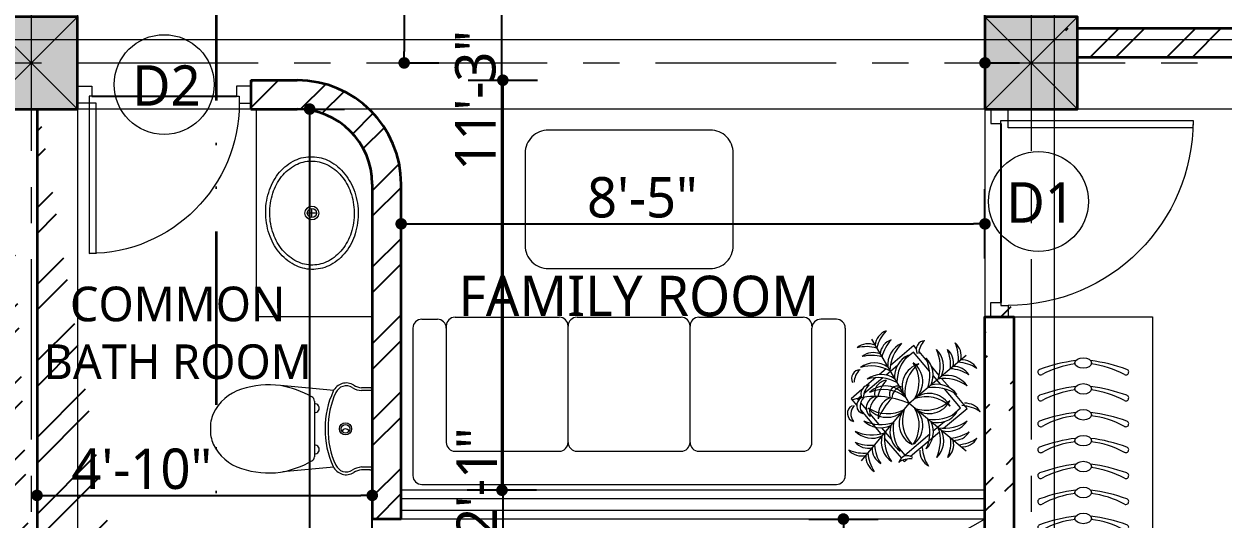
# Model space of a CAD drawing. Header units: inches. Extents: x 17146 to 31738, y -8920 to -2452.
# Drawn here: x 23002.5 to 23209.9, y -5258.5 to -5172.7 of the extents above; entities that cross this region are included whole.
import ezdxf

# ---------------------------------------------------------------- set-up
doc = ezdxf.new("R2010")
doc.units = ezdxf.units.IN
doc.header["$LTSCALE"] = 25
doc.header["$MEASUREMENT"] = 0
doc.header["$PDMODE"] = 3
doc.linetypes.add('ACAD_ISO12W100', pattern=[21, 12, -3, 0, -3, 0, -3])
doc.linetypes.add('CENTER', pattern=[2, 1.25, -0.25, 0.25, -0.25])
doc.layers.get('Defpoints').update_dxf_attribs({"color": 251})
doc.layers.add('A-HATCH', color=7, linetype='Continuous')
doc.layers.add('Text-internal', color=7, linetype='Continuous')
for name, color, linetype, lineweight in [('A_Grid Name', 216, 'Continuous', 5), ('Center line', 252, 'CENTER', 20), ('Column', 130, 'Continuous', 35), ('Dim-external', 151, 'Continuous', 9), ('Dim-internal', 150, 'Continuous', 9), ('Door-window', 40, 'Continuous', 15), ('Furniture', 125, 'Continuous', 20), ('Hatch', 253, 'Continuous', 13), ('plants', 105, 'Continuous', 18), ('Railing', 153, 'Continuous', 18), ('Section line', 30, 'Continuous', 35), ('sill', 30, 'Continuous', 20), ('text window', 212, 'Continuous', 20), ('Wall-Section', 6, 'Continuous', 35)]:
    doc.layers.add(name, color=color, linetype=linetype, lineweight=lineweight)
doc.styles.add('int text 1in-8ft', font='trebuc.ttf', dxfattribs={"height": 7})
doc.dimstyles.new('dim 1in-8ft', dxfattribs={"dimtxt": 7, "dimasz": 2, "dimexe": 6, "dimexo": 6, "dimgap": 1, "dimtad": 1, "dimdec": 0, "dimzin": 0, "dimdsep": 46, "dimlunit": 4, "dimtxsty": 'int text 1in-8ft', "dimblk": 'DOT', "dimcen": 4, "dimdle": 6, "dimclrt": 7, "dimadec": 0, "dimazin": 0, "dimtfac": 1, "dimtdec": 0, "dimtofl": 0, "dimtmove": 0, "dimatfit": 3, "dimfxl": 6, "dimfxlon": 1, "dimtolj": 1, "dimtzin": 0, "dimarcsym": 0})
pattern_1 = [(45, (21802.997, -5239.595), (-6.629126, 6.629126), []), (45, (21807.416, -5239.595), (-6.629126, 6.629126), [])]

# ---------------------------------------------------------------- blocks, each defined once
blk = doc.blocks.new('col')
at = {"layer": 'Hatch'}
h = blk.add_hatch(color=256, dxfattribs=at)
h.dxf.hatch_style = 1
h.paths.add_polyline_path([(-8, -8), (8, -8), (8, 8), (-8, 8)])
at = {"layer": 'Column'}
blk.add_lwpolyline([(-8, -8), (8, -8), (8, 8), (-8, 8)], close=True, dxfattribs=at)
at = {"layer": 'Dim-external'}
for p, q in [((-8, 8), (8, -8)), ((8, 8), (-8, -8))]:
    blk.add_line(p, q, dxfattribs=at)
blk = doc.blocks.new('gridd')
at = {"layer": 'Dim-external'}
for p in [(168, -150), (341, -150)]:
    blk.add_blockref('col', p, dxfattribs=at)
blk = doc.blocks.new('*U62')
at = {"lineweight": 20}
for points in [[(2, 1.5), (2, 27.5), (3.25, 27.47), (3.25, 1.5)], [(0, 1.5), (0, -1.5), (2.5, -1.5), (2.5, 0.25), (2, 0.25), (2, 1.5)], [(30, 1.5), (30, -1.5), (27.5, -1.5), (27.5, 0.25), (28, 0.25), (28, 1.5)]]:
    blk.add_lwpolyline(points, close=True, dxfattribs=at)
at = {"lineweight": 13}
blk.add_arc((2, 1.5), 26, 360, 90, dxfattribs=at)
at = {"layer": 'Defpoints'}
blk.add_line((2.5, 0.25), (27.5, 0.25), dxfattribs=at)
blk = doc.blocks.new('Sanitary_Commode')
for p, q in [((-7.57, 0), (7.57, 0)), ((-7.48, 0), (-7.48, -2.09)), ((7.48, 0), (7.48, -2.12)), ((-8.04, -0.47), (-8.04, -2.09)), ((8.04, -0.47), (8.04, -2.12)), ((-7.5, -7.54), (-8.46, -17.96)), ((7.53, -7.54), (8.4, -17.49)), ((-5.44, -11.32), (5.47, -11.32))]:
    blk.add_line(p, q)
for centre, radius in [((0.01, -5.24), 1.18), ((0.01, -5.25), 0.847)]:
    blk.add_circle(centre, radius)
for centre, radius, start, end in [((-7.57, -0.47), 0.472, 90, 180), ((7.57, -0.47), 0.472, 0, 90), ((-11.13, -1.9), 3.09, 326.5687, 356.4698), ((-11.12, -1.91), 3.64, 326.6608, 357.0885), ((11.46, -1.75), 4, 185.3426, 212.6411), ((11.51, -1.73), 3.49, 186.5142, 212.5699), ((-6.16, -5.08), 2.81, 148.3639, 245.1822), ((-6.16, -5.08), 2.25, 148.6278, 245.6358), ((0.78, -5.22), 0.758, 114.8358, 249.215), ((6.18, -5.08), 2.25, 294.3642, 31.4264), ((6.18, -5.08), 2.81, 294.8178, 31.6361), ((-0.29, 7.25), 16.46, 244.6528, 270.785), ((-0.29, 7.25), 15.9, 244.6553, 270.7849), ((0.31, 7.2), 16.42, 268.6912, 295.4038), ((0.31, 7.2), 15.86, 268.6912, 295.4038), ((-5.44, -12.27), 0.945, 90, 150.5907), ((-4.03, -11.23), 0.846, 353.7591, 186.2409), ((4.05, -11.23), 0.846, 353.7591, 186.2409), ((5.47, -12.27), 0.945, 29.4093, 90), ((10.49, -21.25), 19.23, 150.5907, 170.1667), ((-10.46, -21.25), 19.23, 9.8333, 29.4093), ((8.39, -20.24), 17, 172.2958, 198.3397), ((-8.36, -20.24), 17, 341.6603, 7.7042), ((0.9, -22.91), 9.06, 197.2571, 244.8678), ((-0.87, -22.91), 9.06, 295.1322, 342.7429), ((-0.29, -24.99), 6.67, 246.5257, 272.5629), ((0.31, -24.94), 6.72, 267.4456, 293.3882)]:
    blk.add_arc(centre, radius, start, end)
blk = doc.blocks.new('*U10')
at = {"lineweight": 20}
for points in [[(-2, 1.5), (-2, 33.5), (-3.25, 33.47), (-3.25, 1.5)], [(-36, 1.5), (-36, -1.5), (-33.5, -1.5), (-33.5, 0.25), (-34, 0.25), (-34, 1.5)], [(0, 1.5), (0, -1.5), (-2.5, -1.5), (-2.5, 0.25), (-2, 0.25), (-2, 1.5)]]:
    blk.add_lwpolyline(points, close=True, dxfattribs=at)
at = {"lineweight": 13}
blk.add_arc((-2, 1.5), 32, 90, 180, dxfattribs=at)
at = {"layer": 'Defpoints'}
blk.add_line((-2.5, 0.25), (-33.5, 0.25), dxfattribs=at)
blk = doc.blocks.new('Hanger')
at = {"layer": 'Furniture', "linetype": 'ByBlock', "ltscale": 100}
for centre, radius, start, end in [((2.32, -29.64), 30.31, 97.0193, 110.2753), ((-2.31, -29.64), 30.31, 69.7392, 82.9951), ((-8, -1.72), 0.537, 110.2753, 299.1036), ((0.62, -17.5), 17.44, 97.0449, 118.6315), ((-0.62, -17.5), 17.44, 61.383, 82.9696), ((8, -1.71), 0.537, 240.9108, 69.7392)]:
    blk.add_arc(centre, radius, start, end, dxfattribs=at)
blk.add_ellipse((0, 0), major_axis=(-1.55, 0), ratio=0.641458, dxfattribs=at)
blk = doc.blocks.new('*U40')
at = {"xscale": 0.9214072410725777, "yscale": 0.9214072410725777, "zscale": 0.9214072410725777}
blk.add_blockref('Hanger', (0, 0.58), dxfattribs=at)
blk = doc.blocks.new('*U39')
at = {"layer": 'Furniture', "color": 0, "linetype": 'ByBlock', "lineweight": -2, "transparency": 16777216}
for p in [(0, 85.23), (0, 80.74), (0, 76.26), (0, 71.77), (0, 67.29), (0, 62.8), (0, 58.31), (0, 53.83), (0, 49.34), (0, 44.86), (0, 40.37), (0, 35.89), (0, 31.4), (0, 26.91), (0, 22.43), (0, 17.94), (0, 13.46), (0, 8.97), (0, 4.49), (0, 0)]:
    blk.add_blockref('*U40', p, dxfattribs=at)
blk = doc.blocks.new('*U58')
for p, q in [((30.41, 42), (1.72, 42)), ((0, 40.28), (0, -40.28)), ((32.13, 40.28), (32.13, 37.26)), ((30.8, 35.54), (8.18, 35.54)), ((6.46, 33.82), (6.46, 13.57)), ((32.52, 33.82), (32.52, 13.57)), ((8.18, 11.85), (30.8, 11.85)), ((6.46, 10.12), (6.46, -10.12)), ((32.52, 10.12), (32.52, -10.12)), ((6.46, -13.57), (6.46, -33.82)), ((8.13, -11.85), (30.8, -11.85)), ((32.52, -13.57), (32.52, -33.82)), ((8.18, -35.54), (30.41, -35.54)), ((32.13, -40.28), (32.13, -37.26)), ((30.41, -42), (1.72, -42))]:
    blk.add_line(p, q)
for centre, major_axis, start_param, end_param in [((1.72, 40.28), (-1.22, -1.22), 3.926991, 5.497787), ((30.41, 40.28), (-1.22, 1.22), 3.926991, 5.497787), ((8.18, 33.82), (-1.22, -1.22), 3.926991, 5.497787), ((30.41, 37.26), (-1.22, -1.22), 0.785398, 2.356194), ((30.8, 33.82), (-1.22, 1.22), 3.926991, 5.497787), ((8.18, 13.57), (-1.22, 1.22), 0.785398, 2.356194), ((8.18, 10.12), (-1.22, -1.22), 3.926991, 5.497787), ((30.8, 13.57), (-1.22, -1.22), 0.785398, 2.356194), ((30.8, 10.12), (-1.22, 1.22), 3.926991, 5.497787), ((8.18, -10.12), (-1.22, 1.22), 0.785398, 2.356194), ((30.8, -10.12), (-1.22, -1.22), 0.785398, 2.356194), ((8.18, -13.57), (-1.22, -1.22), 3.926991, 5.497787), ((30.8, -13.57), (-1.22, 1.22), 3.926991, 5.497787), ((8.18, -33.82), (-1.22, 1.22), 0.785398, 2.356194), ((30.8, -33.82), (-1.22, -1.22), 0.785398, 2.356194), ((30.41, -37.26), (-1.22, 1.22), 3.926991, 5.497787), ((1.72, -40.28), (-1.22, 1.22), 0.785398, 2.356194), ((30.41, -40.28), (-1.22, -1.22), 0.785398, 2.356194)]:
    blk.add_ellipse(centre, major_axis=major_axis, ratio=1, start_param=start_param, end_param=end_param)
blk = doc.blocks.new('F2')
at = {"color": 0}
for p in [(0, 1.163), (-1.145, 0.202), (1.145, 0.202), (0.202, -1.145)]:
    blk.add_line(p, (0, 0), dxfattribs=at)
for points in [[(-0.586, 0.643), (-0.643, 0.643), (-0.643, 0.162)], [(-0.18, 0.571), (-0.571, 0.571), (-0.571, 0.395)], [(-0.319, 0.643), (-0.521, 0.643)], [(-0.034, 0.643), (-0.222, 0.643)], [(0.094, 0.571), (-0.094, 0.571)], [(0.222, 0.643), (0.034, 0.643)], [(0.571, 0.395), (0.571, 0.571), (0.18, 0.571)], [(0.643, 0.162), (0.643, 0.643), (0.319, 0.643)], [(-0.571, 0.243), (-0.571, 0.012)], [(0.571, 0.012), (0.571, 0.243)], [(-0.643, 0.076), (-0.643, -0.061)], [(0.643, -0.514), (0.643, 0.076)], [(-0.643, -0.134), (-0.643, -0.327)], [(-0.571, -0.056), (-0.571, -0.439)], [(0.395, -0.571), (0.571, -0.571), (0.571, -0.056)], [(-0.643, -0.42), (-0.643, -0.643), (-0.505, -0.643)], [(-0.571, -0.496), (-0.571, -0.571), (-0.548, -0.571)], [(-0.497, -0.571), (-0.355, -0.571)], [(-0.405, -0.643), (0.076, -0.643)], [(-0.275, -0.571), (-0.056, -0.571)], [(0.012, -0.571), (0.243, -0.571)], [(0.162, -0.643), (0.574, -0.643)], [(0.613, -0.643), (0.643, -0.643), (0.643, -0.581)]]:
    blk.add_lwpolyline(points)
for centre, radius, start, end in [((-0.216, 0.897), 0.268, 36.29, 99.6243), ((-0.434, 0.583), 0.604, 44.0763, 73.3794), ((0.216, 0.897), 0.268, 80.3757, 143.71), ((0.434, 0.583), 0.604, 106.6206, 135.9237), ((-0.216, 0.738), 0.268, 36.29, 99.6243), ((-0.434, 0.424), 0.604, 44.0763, 73.3794), ((0.216, 0.738), 0.268, 80.3757, 143.71), ((0.434, 0.424), 0.604, 106.6206, 135.9237), ((-0.488, 0.734), 0.134, 139.742, 258.7475), ((-0.307, 0.84), 0.291, 184.618, 228.2106), ((-0.336, 0.501), 0.372, 25.2489, 95.3937), ((-0.532, 0.269), 0.623, 31.3712, 75.0366), ((0.336, 0.501), 0.372, 84.6063, 154.7511), ((0.532, 0.269), 0.623, 104.9634, 148.6288), ((0.77, 0.503), 0.268, 80.3757, 143.71), ((0.988, 0.189), 0.604, 106.6206, 135.9237), ((-0.336, 0.289), 0.372, 25.2489, 95.3937), ((-0.532, 0.057), 0.623, 31.3712, 75.0366), ((0.336, 0.289), 0.372, 84.6063, 154.7511), ((0.532, 0.057), 0.623, 104.9634, 148.6288), ((-0.846, 0.369), 0.268, 160.3757, 223.71), ((-0.499, 0.529), 0.604, 186.6206, 215.9237), ((-0.69, 0.341), 0.268, 160.3757, 223.71), ((-0.342, 0.501), 0.604, 186.6206, 215.9237), ((-0.435, 0.418), 0.372, 164.6063, 234.7511), ((-0.172, 0.571), 0.623, 184.9634, 228.6288), ((-0.226, 0.381), 0.372, 164.6063, 234.7511), ((0.036, 0.534), 0.623, 184.9634, 228.6288), ((-0.359, 0.109), 0.362, 3.4259, 103.6346), ((-0.509, -0.083), 0.548, 21.6665, 83.1878), ((-0.045, 0.372), 0.362, 156.3654, 256.5741), ((0.171, 0.487), 0.548, 176.8122, 238.3335), ((0.359, 0.109), 0.362, 76.3654, 176.5741), ((0.509, -0.083), 0.548, 96.8122, 158.3335), ((-0.171, 0.487), 0.548, 301.6665, 3.1878), ((0.045, 0.372), 0.362, 283.4259, 23.6346), ((-0.036, 0.534), 0.623, 311.3712, 355.0366), ((0.226, 0.381), 0.372, 305.2489, 15.3937), ((0.172, 0.571), 0.623, 311.3712, 355.0366), ((0.435, 0.418), 0.372, 305.2489, 15.3937), ((0.342, 0.501), 0.604, 324.0763, 353.3794), ((0.69, 0.341), 0.268, 316.29, 19.6243), ((0.499, 0.529), 0.604, 324.0763, 353.3794), ((0.846, 0.369), 0.268, 316.29, 19.6243), ((-0.921, -0.057), 0.268, 116.29, 179.6243), ((-0.649, -0.326), 0.604, 124.0763, 153.3794), ((-0.765, -0.085), 0.268, 116.29, 179.6243), ((-0.493, -0.354), 0.604, 124.0763, 153.3794), ((-0.551, -0.244), 0.372, 105.2489, 175.3937), ((-0.357, -0.477), 0.623, 111.3712, 155.0366), ((-0.343, -0.281), 0.372, 105.2489, 175.3937), ((-0.149, -0.514), 0.623, 111.3712, 155.0366), ((0.54, -1.134), 1.256, 115.4772, 156.6585), ((-0.169, -0.335), 0.362, 83.4259, 183.6346), ((-0.006, -0.516), 0.548, 101.6665, 163.1878), ((-0.224, -0.044), 0.131, 114.2257, 255.1279), ((-0.12, -0.014), 0.181, 150.4398, 228.6694), ((0.006, -0.516), 0.548, 16.8122, 78.3335), ((0.169, -0.335), 0.362, 356.3654, 96.5741), ((0.149, -0.514), 0.623, 24.9634, 68.6288), ((0.343, -0.281), 0.372, 4.6063, 74.7511), ((0.357, -0.477), 0.623, 24.9634, 68.6288), ((0.551, -0.244), 0.372, 4.6063, 74.7511), ((0.493, -0.354), 0.604, 26.6206, 55.9237), ((0.765, -0.085), 0.268, 0.3757, 63.71), ((-0.34, -0.153), 0.202, 144.9865, 244.4034), ((0.071, 0.04), 0.581, 187.5759, 215.8942), ((-0.516, -0.006), 0.548, 286.8122, 348.3335), ((-0.335, -0.169), 0.362, 266.3654, 6.5741), ((0.026, -0.262), 0.301, 161.4477, 239.3672), ((0.738, -0.057), 0.982, 185.4007, 208.139), ((0.372, -0.045), 0.362, 193.4259, 293.6346), ((0.487, 0.171), 0.548, 211.6665, 273.1878), ((-0.794, -0.33), 0.134, 139.742, 258.7475), ((-0.613, -0.224), 0.291, 184.618, 228.2106), ((-0.517, -0.373), 0.134, 139.742, 258.7475), ((-0.336, -0.268), 0.291, 184.618, 228.2106), ((-0.265, -0.417), 0.178, 138.8744, 278.9763), ((-0.11, -0.332), 0.291, 173.7536, 244.097), ((1.01, 0.201), 0.604, 234.0763, 263.3794), ((0.85, -0.146), 0.268, 226.29, 289.6243), ((-0.419, -0.542), 0.133, 167.0577, 302.8533), ((-0.342, -0.468), 0.186, 185.1845, 268.654), ((-0.514, -0.149), 0.623, 294.9634, 338.6288), ((-0.281, -0.343), 0.372, 274.6063, 344.7511), ((0.534, 0.036), 0.623, 221.3712, 265.0366), ((0.381, -0.226), 0.372, 215.2489, 285.3937), ((0.707, -0.632), 0.134, 101.2525, 220.258), ((0.888, -0.737), 0.291, 131.7894, 175.382), ((-0.419, -0.732), 0.133, 167.0577, 302.8533), ((-0.342, -0.657), 0.186, 185.1845, 268.654), ((-0.477, -0.357), 0.623, 294.9634, 338.6288), ((-0.244, -0.551), 0.372, 274.6063, 344.7511), ((0.571, -0.172), 0.623, 221.3712, 265.0366), ((0.418, -0.435), 0.372, 215.2489, 285.3937), ((-0.354, -0.493), 0.604, 296.6206, 325.9237), ((-0.085, -0.765), 0.268, 270.3757, 333.71), ((0.501, -0.342), 0.604, 234.0763, 263.3794), ((0.341, -0.69), 0.268, 226.29, 289.6243), ((-0.326, -0.649), 0.604, 296.6206, 325.9237), ((-0.057, -0.921), 0.268, 270.3757, 333.71), ((0.529, -0.499), 0.604, 234.0763, 263.3794), ((0.369, -0.846), 0.268, 226.29, 289.6243)]:
    blk.add_arc(centre, radius, start, end, dxfattribs=at)
blk = doc.blocks.new('grid')
at = {"layer": 'Center line'}
for p, q in [((167, 115), (167, -402.29)), ((340, 115), (340, -416.08)), ((-175, -151), (774, -151))]:
    blk.add_line(p, q, dxfattribs=at)
blk = doc.blocks.new('bs')
at = {"linetype": 'Continuous'}
for p, q in [((0, 0), (7, 0)), ((0, -36), (0, 0)), ((20, -13), (20, -36)), ((10.36, -18), (8.77, -18)), ((9.56, -18.8), (9.56, -17.2)), ((20, -36), (0, -36))]:
    blk.add_line(p, q, dxfattribs=at)
for points in [[(9.88, -27.76, -0.117634), (6.88, -27.15, -0.104469), (4.13, -25.09, -0.090016), (2.32, -22.06, -0.08192), (1.57, -18.26, -0.08192), (2.08, -14.42, -0.090016), (3.69, -11.28, -0.104469), (6.3, -9.04, -0.117634), (9.25, -8.24, -0.117634), (12.25, -8.85, -0.104469), (14.99, -10.91, -0.090016), (16.8, -13.94, -0.08192), (17.56, -17.74, -0.08192), (17.05, -21.58, -0.090016), (15.44, -24.72, -0.104469), (12.83, -26.96, -0.117634)], [(9.69, -27.01, -0.118622), (6.97, -26.39, -0.104678), (4.49, -24.44, -0.089562), (2.89, -21.62, -0.081185), (2.26, -18.1, -0.081185), (2.79, -14.57, -0.089562), (4.31, -11.7, -0.104678), (6.73, -9.68, -0.118622), (9.44, -8.99, -0.118622), (12.16, -9.61, -0.104678), (14.64, -11.56, -0.089562), (16.24, -14.38, -0.081185), (16.87, -17.9, -0.081185), (16.34, -21.43, -0.089562), (14.82, -24.3, -0.104678), (12.4, -26.32, -0.118622)]]:
    blk.add_lwpolyline(points, format="xyb", close=True, dxfattribs=at)
for radius in [1.2, 0.798]:
    blk.add_circle((9.56, -18), radius, dxfattribs=at)
blk.add_arc((7, -13), 13, 0, 90, dxfattribs=at)
blk = doc.blocks.new('sec1')
at = {"layer": 'Section line', "linetype": 'ACAD_ISO12W100', "ltscale": 0.1}
blk.add_line((0, 162), (0, -396.16), dxfattribs=at)
blk = doc.blocks.new('_Dot')
at = {"color": 0, "linetype": 'ByBlock', "lineweight": -2}
blk.add_line((-0.5, 0), (-1, 0), dxfattribs=at)
at = {"color": 0, "linetype": 'ByBlock', "const_width": 0.5}
blk.add_lwpolyline([(-0.25, 0, 1), (0.25, 0, 1)], format="xyb", close=True, dxfattribs=at)
blk = doc.blocks.new('*D403')
at = {"layer": 'Defpoints', "color": 0, "transparency": 16777216}
for p in [(23062.73, -5254.38), (23004.73, -5288.48), (23062.73, -5288.48)]:
    blk.add_point(p, dxfattribs=at)
at = {"layer": 'Dim-internal', "color": 0, "lineweight": -2, "transparency": 16777216}
for p, q in [((23004.73, -5260.38), (23004.73, -5248.38)), ((23062.73, -5260.38), (23062.73, -5248.38)), ((23006.73, -5254.38), (23060.73, -5254.38))]:
    blk.add_line(p, q, dxfattribs=at)
at = {"layer": 'Dim-internal', "color": 0, "lineweight": -2, "transparency": 16777216, "xscale": 2, "yscale": 2, "zscale": 2, "rotation": 180}
blk.add_blockref('_Dot', (23004.73, -5254.38), dxfattribs=at)
at = {"layer": 'Dim-internal', "color": 0, "lineweight": -2, "transparency": 16777216, "xscale": 2, "yscale": 2, "zscale": 2}
blk.add_blockref('_Dot', (23062.73, -5254.38), dxfattribs=at)
at = {"layer": 'Dim-internal', "color": 7, "transparency": 16777216, "insert": (23022.84, -5249.82), "char_height": 7, "attachment_point": 5, "style": 'int text 1in-8ft'}
blk.add_mtext('\\A1;4\'-10"', dxfattribs=at)
blk = doc.blocks.new('*D404')
at = {"layer": 'Defpoints', "color": 0, "transparency": 16777216}
for p in [(23011.73, -5187.48), (23013.25, -5288.48), (23051.9, -5288.48)]:
    blk.add_point(p, dxfattribs=at)
at = {"layer": 'Dim-internal', "color": 0, "lineweight": -2, "transparency": 16777216}
for p, q in [((23045.9, -5187.48), (23057.9, -5187.48)), ((23051.9, -5189.48), (23051.9, -5286.48)), ((23045.9, -5288.48), (23057.9, -5288.48))]:
    blk.add_line(p, q, dxfattribs=at)
at = {"layer": 'Dim-internal', "color": 0, "lineweight": -2, "transparency": 16777216, "xscale": 2, "yscale": 2, "zscale": 2}
for p, rotation in [((23051.9, -5187.48), 90), ((23051.9, -5288.48), 270)]:
    blk.add_blockref('_Dot', p, dxfattribs=dict(at, rotation=rotation))
at = {"layer": 'Dim-internal', "color": 7, "transparency": 16777216, "insert": (23047.34, -5270.17), "char_height": 7, "attachment_point": 5, "rotation": 90, "style": 'int text 1in-8ft'}
blk.add_mtext('\\A1;8\'-5"', dxfattribs=at)
blk = doc.blocks.new('*D405')
at = {"layer": 'Defpoints', "color": 0, "transparency": 16777216}
for p in [(23067.73, -5258.48), (23168.73, -5258.48), (23168.73, -5305.37)]:
    blk.add_point(p, dxfattribs=at)
at = {"layer": 'Dim-internal', "color": 0, "lineweight": -2, "transparency": 16777216}
for p, q in [((23067.73, -5299.37), (23067.73, -5311.37)), ((23168.73, -5299.37), (23168.73, -5311.37)), ((23069.73, -5305.37), (23166.73, -5305.37))]:
    blk.add_line(p, q, dxfattribs=at)
at = {"layer": 'Dim-internal', "color": 0, "lineweight": -2, "transparency": 16777216, "xscale": 2, "yscale": 2, "zscale": 2, "rotation": 180}
blk.add_blockref('_Dot', (23067.73, -5305.37), dxfattribs=at)
at = {"layer": 'Dim-internal', "color": 0, "lineweight": -2, "transparency": 16777216, "xscale": 2, "yscale": 2, "zscale": 2}
blk.add_blockref('_Dot', (23168.73, -5305.37), dxfattribs=at)
at = {"layer": 'Dim-internal', "color": 7, "transparency": 16777216, "insert": (23118.23, -5300.81), "char_height": 7, "attachment_point": 5, "style": 'int text 1in-8ft'}
blk.add_mtext('\\A1;8\'-5"', dxfattribs=at)
blk = doc.blocks.new('*D406')
at = {"layer": 'Defpoints', "color": 0, "transparency": 16777216}
for p in [(23118.23, -5258.48), (23144.23, -5330.63), (23168.73, -5330.63)]:
    blk.add_point(p, dxfattribs=at)
at = {"layer": 'Dim-internal', "color": 0, "lineweight": -2, "transparency": 16777216}
for p, q in [((23138.23, -5258.48), (23150.23, -5258.48)), ((23144.23, -5260.48), (23144.23, -5328.63)), ((23150.23, -5330.63), (23138.23, -5330.63))]:
    blk.add_line(p, q, dxfattribs=at)
at = {"layer": 'Dim-internal', "color": 0, "lineweight": -2, "transparency": 16777216, "xscale": 2, "yscale": 2, "zscale": 2}
for p, rotation in [((23144.23, -5258.48), 90), ((23144.23, -5330.63), 270)]:
    blk.add_blockref('_Dot', p, dxfattribs=dict(at, rotation=rotation))
at = {"layer": 'Dim-internal', "color": 7, "transparency": 16777216, "insert": (23139.65, -5294.55), "char_height": 7, "attachment_point": 5, "rotation": 90, "style": 'int text 1in-8ft'}
blk.add_mtext("\\A1;6'", dxfattribs=at)
blk = doc.blocks.new('*D408')
at = {"layer": 'Defpoints', "color": 0, "transparency": 16777216}
for p in [(23213.13, -5026.48), (23235.73, -5026.48), (23235.73, -5173.48)]:
    blk.add_point(p, dxfattribs=at)
at = {"layer": 'Dim-internal', "color": 0, "lineweight": -2, "transparency": 16777216}
for p, q in [((23219.13, -5026.48), (23207.13, -5026.48)), ((23213.13, -5171.48), (23213.13, -5028.48)), ((23219.13, -5173.48), (23207.13, -5173.48))]:
    blk.add_line(p, q, dxfattribs=at)
at = {"layer": 'Dim-internal', "color": 0, "lineweight": -2, "transparency": 16777216, "xscale": 2, "yscale": 2, "zscale": 2}
for p, rotation in [((23213.13, -5026.48), 90), ((23213.13, -5173.48), 270)]:
    blk.add_blockref('_Dot', p, dxfattribs=dict(at, rotation=rotation))
at = {"layer": 'Dim-internal', "color": 7, "transparency": 16777216, "insert": (23208.57, -5099.98), "char_height": 7, "attachment_point": 5, "rotation": 90, "style": 'int text 1in-8ft'}
blk.add_mtext('\\A1;12\'-3"', dxfattribs=at)
blk = doc.blocks.new('*D412')
at = {"layer": 'Defpoints', "color": 0, "transparency": 16777216}
for p in [(23085.17, -5118.48), (23118.23, -5118.48), (23118.23, -5253.48)]:
    blk.add_point(p, dxfattribs=at)
at = {"layer": 'Dim-internal', "color": 0, "lineweight": -2, "transparency": 16777216}
for p, q in [((23091.17, -5118.48), (23079.17, -5118.48)), ((23085.17, -5251.48), (23085.17, -5120.48)), ((23091.17, -5253.48), (23079.17, -5253.48))]:
    blk.add_line(p, q, dxfattribs=at)
at = {"layer": 'Dim-internal', "color": 0, "lineweight": -2, "transparency": 16777216, "xscale": 2, "yscale": 2, "zscale": 2}
for p, rotation in [((23085.17, -5118.48), 90), ((23085.17, -5253.48), 270)]:
    blk.add_blockref('_Dot', p, dxfattribs=dict(at, rotation=rotation))
at = {"layer": 'Dim-internal', "color": 7, "transparency": 16777216, "insert": (23080.6, -5185.98), "char_height": 7, "attachment_point": 5, "rotation": 90, "style": 'int text 1in-8ft'}
blk.add_mtext('\\A1;11\'-3"', dxfattribs=at)
blk = doc.blocks.new('*D413')
at = {"layer": 'Defpoints', "color": 0, "transparency": 16777216}
for p in [(23168.73, -5207.36), (23067.73, -5253.48), (23168.73, -5253.48)]:
    blk.add_point(p, dxfattribs=at)
at = {"layer": 'Dim-internal', "color": 0, "lineweight": -2, "transparency": 16777216}
for p, q in [((23067.73, -5213.36), (23067.73, -5201.36)), ((23168.73, -5213.36), (23168.73, -5201.36)), ((23069.73, -5207.36), (23166.73, -5207.36))]:
    blk.add_line(p, q, dxfattribs=at)
at = {"layer": 'Dim-internal', "color": 0, "lineweight": -2, "transparency": 16777216, "xscale": 2, "yscale": 2, "zscale": 2, "rotation": 180}
blk.add_blockref('_Dot', (23067.73, -5207.36), dxfattribs=at)
at = {"layer": 'Dim-internal', "color": 0, "lineweight": -2, "transparency": 16777216, "xscale": 2, "yscale": 2, "zscale": 2}
blk.add_blockref('_Dot', (23168.73, -5207.36), dxfattribs=at)
at = {"layer": 'Dim-internal', "color": 7, "transparency": 16777216, "insert": (23109.45, -5202.8), "char_height": 7, "attachment_point": 5, "style": 'int text 1in-8ft'}
blk.add_mtext('\\A1;8\'-5"', dxfattribs=at)
blk = doc.blocks.new('*D414')
at = {"layer": 'Defpoints', "color": 0, "transparency": 16777216}
for p in [(23173.73, -5223.48), (23341.73, -5223.48), (23341.73, -5283.97)]:
    blk.add_point(p, dxfattribs=at)
at = {"layer": 'Dim-internal', "color": 0, "lineweight": -2, "transparency": 16777216}
for p, q in [((23173.73, -5277.97), (23173.73, -5289.97)), ((23341.73, -5277.97), (23341.73, -5289.97)), ((23175.73, -5283.97), (23339.73, -5283.97))]:
    blk.add_line(p, q, dxfattribs=at)
at = {"layer": 'Dim-internal', "color": 0, "lineweight": -2, "transparency": 16777216, "xscale": 2, "yscale": 2, "zscale": 2, "rotation": 180}
blk.add_blockref('_Dot', (23173.73, -5283.97), dxfattribs=at)
at = {"layer": 'Dim-internal', "color": 0, "lineweight": -2, "transparency": 16777216, "xscale": 2, "yscale": 2, "zscale": 2}
blk.add_blockref('_Dot', (23341.73, -5283.97), dxfattribs=at)
at = {"layer": 'Dim-internal', "color": 7, "transparency": 16777216, "insert": (23257.73, -5279.47), "char_height": 7, "attachment_point": 5, "style": 'int text 1in-8ft'}
blk.add_mtext("\\A1;14'", dxfattribs=at)
blk = doc.blocks.new('BP1')
at = {"layer": 'A_Grid Name'}
for p, q in [((212, 0), (212, -301.5)), ((369, 0), (369, -314.16)), ((381, 0), (381, -315.13)), ((551, -154), (30, -154)), ((551, -166), (30, -166))]:
    blk.add_line(p, q, dxfattribs=at)
blk = doc.blocks.new('*D534')
at = {"layer": 'Defpoints', "color": 0, "transparency": 16777216}
for p in [(23162.36, -5118.48), (23168.73, -5118.48), (23162.36, -5179.48)]:
    blk.add_point(p, dxfattribs=at)
at = {"layer": 'Wall-Section', "color": 0, "lineweight": -2, "transparency": 16777216}
for p, q in [((23168.36, -5118.48), (23174.73, -5118.48)), ((23168.73, -5177.48), (23168.73, -5120.48)), ((23168.36, -5179.48), (23174.73, -5179.48))]:
    blk.add_line(p, q, dxfattribs=at)
at = {"layer": 'Wall-Section', "color": 0, "lineweight": -2, "transparency": 16777216, "xscale": 2, "yscale": 2, "zscale": 2}
for p, rotation in [((23168.73, -5118.48), 90), ((23168.73, -5179.48), 270)]:
    blk.add_blockref('_Dot', p, dxfattribs=dict(at, rotation=rotation))
at = {"layer": 'Wall-Section', "color": 7, "transparency": 16777216, "insert": (23164.18, -5148.98), "char_height": 7, "attachment_point": 5, "rotation": 90, "style": 'int text 1in-8ft'}
blk.add_mtext('\\A1;5\'-1"', dxfattribs=at)
blk = doc.blocks.new('*D536')
at = {"layer": 'Defpoints', "color": 0, "transparency": 16777216}
for p in [(23065.01, -5118.48), (23065.01, -5179.48), (23068.25, -5179.48)]:
    blk.add_point(p, dxfattribs=at)
at = {"layer": 'Wall-Section', "color": 0, "lineweight": -2, "transparency": 16777216}
for p, q in [((23068.25, -5118.48), (23074.25, -5118.48)), ((23068.25, -5120.48), (23068.25, -5177.48)), ((23068.25, -5179.48), (23074.25, -5179.48))]:
    blk.add_line(p, q, dxfattribs=at)
at = {"layer": 'Wall-Section', "color": 0, "lineweight": -2, "transparency": 16777216, "xscale": 2, "yscale": 2, "zscale": 2}
for p, rotation in [((23068.25, -5118.48), 90), ((23068.25, -5179.48), 270)]:
    blk.add_blockref('_Dot', p, dxfattribs=dict(at, rotation=rotation))
at = {"layer": 'Wall-Section', "color": 7, "transparency": 16777216, "insert": (23063.71, -5148.98), "char_height": 7, "attachment_point": 5, "rotation": 90, "style": 'int text 1in-8ft'}
blk.add_mtext('\\A1;5\'-1"', dxfattribs=at)
blk = doc.blocks.new('*D537')
at = {"layer": 'Defpoints', "color": 0, "transparency": 16777216}
for p in [(23041.73, -5182.48), (23062.73, -5327.09), (23085.32, -5327.09)]:
    blk.add_point(p, dxfattribs=at)
at = {"layer": 'Wall-Section', "color": 0, "lineweight": -2, "transparency": 16777216}
for p, q in [((23079.32, -5182.48), (23091.32, -5182.48)), ((23085.32, -5184.48), (23085.32, -5325.09)), ((23079.32, -5327.09), (23091.32, -5327.09))]:
    blk.add_line(p, q, dxfattribs=at)
at = {"layer": 'Wall-Section', "color": 0, "lineweight": -2, "transparency": 16777216, "xscale": 2, "yscale": 2, "zscale": 2}
for p, rotation in [((23085.32, -5182.48), 90), ((23085.32, -5327.09), 270)]:
    blk.add_blockref('_Dot', p, dxfattribs=dict(at, rotation=rotation))
at = {"layer": 'Wall-Section', "color": 7, "transparency": 16777216, "insert": (23080.8, -5254.79), "char_height": 7, "attachment_point": 5, "rotation": 90, "style": 'int text 1in-8ft'}
blk.add_mtext('\\A1;12\'-1"', dxfattribs=at)

msp = doc.modelspace()

# ---------------------------------------------------------------- hatches: boundary and pattern name
at = {"layer": 'A-HATCH'}
h = msp.add_hatch(dxfattribs=at)
h.set_pattern_fill('ANSI32', color=256, scale=25, style=0)
h.set_pattern_definition([(45, (21802.997, -5236.598), (-6.629126, 6.629126), []), (45, (21807.416, -5236.598), (-6.629126, 6.629126), [])])
edge = h.paths.add_edge_path()
edge.add_line((23235.73, -5178.48), (23235.73, -5173.48))
edge.add_line((23182.73, -5173.48), (23235.73, -5173.48))
edge.add_line((23182.73, -5178.48), (23235.73, -5178.48))
h = msp.add_hatch(dxfattribs=at)
h.set_pattern_fill('ANSI32', color=256, scale=25, style=0)
h.set_pattern_definition([(45, (21802.997, -5241.595), (-6.629126, 6.629126), []), (45, (21807.416, -5241.595), (-6.629126, 6.629126), [])])
edge = h.paths.add_edge_path()
edge.add_line((23062.73, -5200.48), (23062.73, -5258.48))
edge.add_line((23062.73, -5258.48), (23067.73, -5258.48))
edge.add_line((23067.73, -5258.48), (23067.73, -5200.48))
edge.add_arc((23049.73, -5200.48), 18, 0, 90)
edge.add_line((23049.73, -5182.48), (23041.73, -5182.48))
edge.add_line((23041.73, -5182.48), (23041.73, -5187.48))
edge.add_line((23041.73, -5187.48), (23049.73, -5187.48))
edge.add_arc((23049.73, -5200.48), 13, 0, 90, ccw=False)
h = msp.add_hatch(dxfattribs=at)
h.set_pattern_fill('ANSI32', color=256, scale=25, style=0)
h.set_pattern_definition(pattern_1)
edge = h.paths.add_edge_path()
edge.add_line((23004.73, -5185.48), (23004.73, -5290.85))
edge.add_line((22999.73, -5185.48), (22999.73, -5293.48))
edge.add_line((23002.73, -5288.48), (23022.73, -5288.48))
edge.add_line((23005.88, -5293.48), (23022.76, -5293.48))
edge.add_line((23022.73, -5290.85), (23022.73, -5293.48))
h = msp.add_hatch(dxfattribs=at)
h.set_pattern_fill('ANSI32', color=256, scale=25, style=0)
h.set_pattern_definition(pattern_1)
edge = h.paths.add_edge_path()
edge.add_line((23168.73, -5221.48), (23168.73, -5321.64))
edge.add_line((23173.73, -5223.48), (23168.73, -5223.48))
edge.add_line((23173.73, -5221.48), (23173.73, -5321.64))

# ---------------------------------------------------------------- linework, layer by layer
at = {"layer": 'Furniture'}
msp.add_lwpolyline([(23121.19, -5191.11), (23093.19, -5191.11, 0.414214), (23089.19, -5195.11), (23089.19, -5211.11, 0.414214), (23093.19, -5215.11), (23121.19, -5215.11, 0.414214), (23125.19, -5211.11), (23125.19, -5195.11, 0.414214)], format="xyb", close=True, dxfattribs=at)
msp.add_lwpolyline([(23173.73, -5223.48), (23197.73, -5223.48), (23197.73, -5332.97), (23184.73, -5331.92), (23184.73, -5319.64), (23173.73, -5319.64), (23173.73, -5223.48)], dxfattribs=at)
at = {"layer": 'Hatch'}
msp.add_line((23168.73, -5258.48), (23067.73, -5315.46), dxfattribs=at)
at = {"layer": 'Railing'}
for p, q in [((23168.73, -5254.98), (23067.73, -5254.98)), ((23168.73, -5256.98), (23067.73, -5256.98))]:
    msp.add_line(p, q, dxfattribs=at)
at = {"layer": 'sill'}
for p, q in [((23168.73, -5253.48), (23067.73, -5253.48)), ((23168.73, -5258.48), (23067.73, -5258.48))]:
    msp.add_line(p, q, dxfattribs=at)
at = {"layer": 'text window', "ltscale": 15}
for centre in [(23026.73, -5183.23), (23177.98, -5203.48)]:
    msp.add_circle(centre, 8.64, dxfattribs=at)
at = {"layer": 'Wall-Section'}
for p, q in [((23184.73, -5173.48), (23235.73, -5173.48)), ((23184.73, -5178.48), (23235.73, -5178.48)), ((23041.73, -5182.48), (23049.73, -5182.48)), ((23041.73, -5182.48), (23041.73, -5187.48)), ((23004.73, -5187.48), (23004.73, -5288.48)), ((23041.73, -5187.48), (23049.73, -5187.48)), ((23062.73, -5200.48), (23062.73, -5258.48)), ((23067.73, -5258.48), (23067.73, -5200.48)), ((23067.73, -5258.48), (23062.73, -5258.48))]:
    msp.add_line(p, q, dxfattribs=at)
msp.add_lwpolyline([(23168.73, -5319.64), (23168.73, -5223.48), (23173.73, -5223.48), (23173.73, -5319.64)], dxfattribs=at)
for radius in [18, 13]:
    msp.add_arc((23049.73, -5200.48), radius, 0, 90, dxfattribs=at)

# ---------------------------------------------------------------- block references
at = {"layer": 'A_Grid Name'}
msp.add_blockref('BP1', (22799.73, -5021.48), dxfattribs=at)
at = {"layer": 'Column'}
for name, p in [('grid', (22836.73, -5028.48)), ('gridd', (22835.73, -5029.48))]:
    msp.add_blockref(name, p, dxfattribs=at)
at = {"layer": 'Door-window', "xscale": -1}
for name, p, rotation in [('*U62', (23011.73, -5184.98), 180), ('*U10', (23171.23, -5187.48), 270)]:
    msp.add_blockref(name, p, dxfattribs=dict(at, rotation=rotation))
at = {"layer": 'Furniture'}
msp.add_blockref('bs', (23042.73, -5187.48), dxfattribs=at)
for name, p, xscale, yscale, zscale, rotation in [('*U58', (23107.16, -5252.48), 0.8902007082298969, 0.8902007082298969, 0.8902007082298969, 90.0000000000004), ('Sanitary_Commode', (23062.73, -5242.85), 0.8845770658774659, 0.8845770658774659, 0.8845770658774659, 270)]:
    msp.add_blockref(name, p, dxfattribs=dict(at, xscale=xscale, yscale=yscale, zscale=zscale, rotation=rotation))
at = {"layer": 'Furniture', "extrusion": (0, 0, -1), "xscale": -1, "zscale": -1}
msp.add_blockref('*U39', (-23185.73, -5317.26), dxfattribs=at)
at = {"layer": 'plants', "xscale": 11.086159912554, "yscale": 11.086159912554, "zscale": 11.086159912554, "rotation": 310.1915099956029}
msp.add_blockref('F2', (23155.6, -5238.48), dxfattribs=at)
at = {"layer": 'Section line'}
msp.add_blockref('sec1', (23035.73, -5054.48), dxfattribs=at)

# ---------------------------------------------------------------- texts
at = {"layer": 'text window', "ltscale": 15, "char_height": 7, "attachment_point": 1, "style": 'int text 1in-8ft'}
for s, insert in [('\\pxqc;D2', (23018.99, -5179.9)), ('\\pxqc;D1', (23170.24, -5200.15))]:
    msp.add_mtext_dynamic_manual_height_columns(s, width=16.2552, gutter_width=1, heights=[0], dxfattribs=dict(at, insert=insert))
at = {"layer": 'Text-internal', "width": 80.332, "attachment_point": 1, "style": 'int text 1in-8ft'}
for s, insert, char_height in [('\\pxqc;{\\C0; FAMILY ROOM}', (23067.49, -5216.34), 7), ('\\pxqc;{\\C0;COMMON\\PBATH ROOM}', (22988.89, -5218.23), 6)]:
    msp.add_mtext(s, dxfattribs=dict(at, insert=insert, char_height=char_height))

# ---------------------------------------------------------------- dimensions: what is measured, and where the dimension line sits
at = {"layer": 'Dim-internal'}
for base, p1, p2, picture, middle in [((23213.13, -5026.48), (23235.73, -5173.48), (23235.73, -5026.48), '*D408', (23208.57, -5099.98)), ((23085.17, -5118.48), (23118.23, -5253.48), (23118.23, -5118.48), '*D412', (23080.6, -5185.98)), ((23144.23, -5330.63), (23118.23, -5258.48), (23168.73, -5330.63), '*D406', (23139.65, -5294.55))]:
    dim = msp.add_linear_dim(base=base, p1=p1, p2=p2, angle=90, dimstyle='dim 1in-8ft', dxfattribs=at)
    dim.commit()
    dim.dimension.update_dxf_attribs({"geometry": picture, "text_midpoint": middle})
dim = msp.add_linear_dim(base=(23051.9, -5288.48), p1=(23011.73, -5187.48), p2=(23013.25, -5288.48), angle=90, dimstyle='dim 1in-8ft', dxfattribs=at)
dim.commit()
dim.dimension.update_dxf_attribs({"geometry": '*D404', "text_midpoint": (23051.9, -5270.17), "dimtype": 160})
for base, p1, p2, picture, middle in [((23168.73, -5207.36), (23067.73, -5253.48), (23168.73, -5253.48), '*D413', (23109.45, -5207.36)), ((23062.73, -5254.38), (23004.73, -5288.48), (23062.73, -5288.48), '*D403', (23022.84, -5254.38))]:
    dim = msp.add_linear_dim(base=base, p1=p1, p2=p2, dimstyle='dim 1in-8ft', dxfattribs=at)
    dim.commit()
    dim.dimension.update_dxf_attribs({"geometry": picture, "text_midpoint": middle, "dimtype": 160})
for base, p1, p2, picture, middle in [((23341.73, -5283.97), (23173.73, -5223.48), (23341.73, -5223.48), '*D414', (23257.73, -5279.47)), ((23168.73, -5305.37), (23067.73, -5258.48), (23168.73, -5258.48), '*D405', (23118.23, -5300.81))]:
    dim = msp.add_linear_dim(base=base, p1=p1, p2=p2, dimstyle='dim 1in-8ft', dxfattribs=at)
    dim.commit()
    dim.dimension.update_dxf_attribs({"geometry": picture, "text_midpoint": middle})
at = {"layer": 'Wall-Section'}
for base, p1, p2, picture, middle in [((23068.25, -5179.48), (23065.01, -5118.48), (23065.01, -5179.48), '*D536', (23063.71, -5148.98)), ((23168.73, -5118.48), (23162.36, -5179.48), (23162.36, -5118.48), '*D534', (23164.18, -5148.98)), ((23085.32, -5327.09), (23041.73, -5182.48), (23062.73, -5327.09), '*D537', (23080.8, -5254.79))]:
    dim = msp.add_linear_dim(base=base, p1=p1, p2=p2, angle=90, dimstyle='dim 1in-8ft', dxfattribs=at)
    dim.commit()
    dim.dimension.update_dxf_attribs({"geometry": picture, "text_midpoint": middle})

doc.saveas('drawing.dxf')
